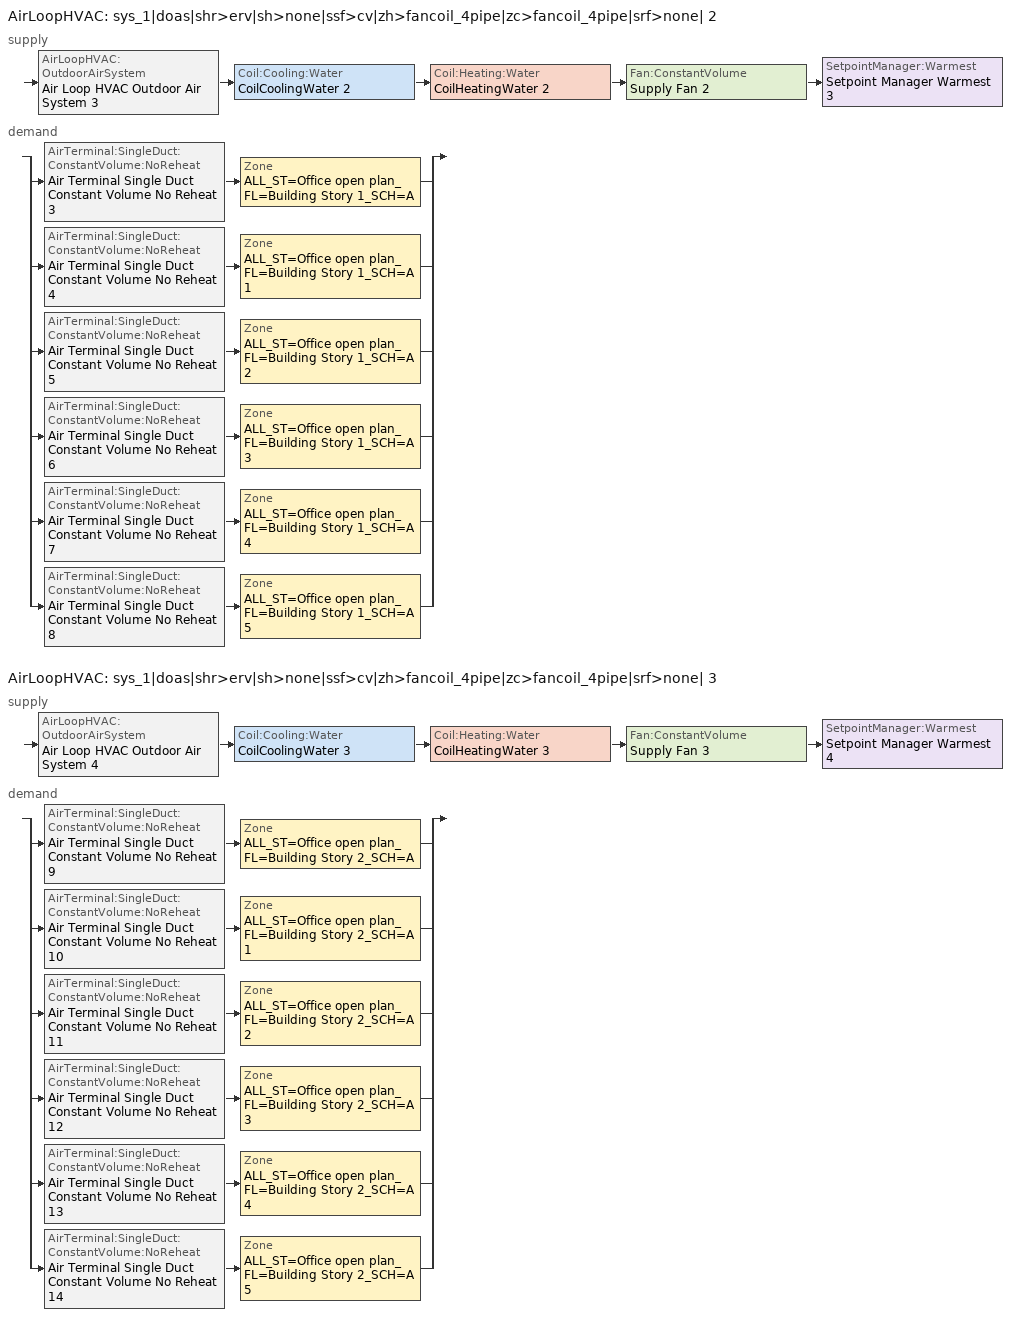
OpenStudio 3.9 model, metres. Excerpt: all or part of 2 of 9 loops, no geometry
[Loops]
AirLoopHVAC 'sys_1|doas|shr>erv|sh>none|ssf>cv|zh>fancoil_4pipe|zc>fancoil_4pipe|srf>none| 2'
 supply: AirLoopHVAC:OutdoorAirSystem 'Air Loop HVAC Outdoor Air System 3' > Coil:Cooling:Water 'CoilCoolingWater 2' > Coil:Heating:Water 'CoilHeatingWater 2' > Fan:ConstantVolume 'Supply Fan 2' > SetpointManager:Warmest 'Setpoint Manager Warmest 3'
 demand: split
  | AirTerminal:SingleDuct:ConstantVolume:NoReheat 'Air Terminal Single Duct Constant Volume No Reheat 3' > Zone 'ALL_ST=Office open plan_FL=Building Story 1_SCH=A'
  | AirTerminal:SingleDuct:ConstantVolume:NoReheat 'Air Terminal Single Duct Constant Volume No Reheat 4' > Zone 'ALL_ST=Office open plan_FL=Building Story 1_SCH=A 1'
  | AirTerminal:SingleDuct:ConstantVolume:NoReheat 'Air Terminal Single Duct Constant Volume No Reheat 5' > Zone 'ALL_ST=Office open plan_FL=Building Story 1_SCH=A 2'
  | AirTerminal:SingleDuct:ConstantVolume:NoReheat 'Air Terminal Single Duct Constant Volume No Reheat 6' > Zone 'ALL_ST=Office open plan_FL=Building Story 1_SCH=A 3'
  | AirTerminal:SingleDuct:ConstantVolume:NoReheat 'Air Terminal Single Duct Constant Volume No Reheat 7' > Zone 'ALL_ST=Office open plan_FL=Building Story 1_SCH=A 4'
  | AirTerminal:SingleDuct:ConstantVolume:NoReheat 'Air Terminal Single Duct Constant Volume No Reheat 8' > Zone 'ALL_ST=Office open plan_FL=Building Story 1_SCH=A 5'
AirLoopHVAC 'sys_1|doas|shr>erv|sh>none|ssf>cv|zh>fancoil_4pipe|zc>fancoil_4pipe|srf>none| 3'
 supply: AirLoopHVAC:OutdoorAirSystem 'Air Loop HVAC Outdoor Air System 4' > Coil:Cooling:Water 'CoilCoolingWater 3' > Coil:Heating:Water 'CoilHeatingWater 3' > Fan:ConstantVolume 'Supply Fan 3' > SetpointManager:Warmest 'Setpoint Manager Warmest 4'
 demand: split
  | AirTerminal:SingleDuct:ConstantVolume:NoReheat 'Air Terminal Single Duct Constant Volume No Reheat 9' > Zone 'ALL_ST=Office open plan_FL=Building Story 2_SCH=A'
  | AirTerminal:SingleDuct:ConstantVolume:NoReheat 'Air Terminal Single Duct Constant Volume No Reheat 10' > Zone 'ALL_ST=Office open plan_FL=Building Story 2_SCH=A 1'
  | AirTerminal:SingleDuct:ConstantVolume:NoReheat 'Air Terminal Single Duct Constant Volume No Reheat 11' > Zone 'ALL_ST=Office open plan_FL=Building Story 2_SCH=A 2'
  | AirTerminal:SingleDuct:ConstantVolume:NoReheat 'Air Terminal Single Duct Constant Volume No Reheat 12' > Zone 'ALL_ST=Office open plan_FL=Building Story 2_SCH=A 3'
  | AirTerminal:SingleDuct:ConstantVolume:NoReheat 'Air Terminal Single Duct Constant Volume No Reheat 13' > Zone 'ALL_ST=Office open plan_FL=Building Story 2_SCH=A 4'
  | AirTerminal:SingleDuct:ConstantVolume:NoReheat 'Air Terminal Single Duct Constant Volume No Reheat 14' > Zone 'ALL_ST=Office open plan_FL=Building Story 2_SCH=A 5'
[Sizing:Zone] Zone Cooling Design Supply Air Temperature Input Method=TemperatureDifference; Zone Cooling Design Supply Air Temperature {C}=13; Zone Cooling Design Supply Air Temperature Difference {deltaC}=11; Zone Heating Design Supply Air Temperature Input Method=TemperatureDifference; Zone Heating Design Supply Air Temperature {C}=43; Zone Heating Design Supply Air Temperature Difference {deltaC}=21; Zone Cooling Design Supply Air Humidity Ratio {kg-H2O/kg-air}=0.0085; Zone Heating Design Supply Air Humidity Ratio {kg-H2O/kg-air}=0.008; Zone Heating Sizing Factor=1.3; Zone Cooling Sizing Factor=1.1; Cooling Design Air Flow Method=DesignDay; Heating Design Air Flow Method=DesignDay; Account for Dedicated Outdoor Air System=No; Dedicated Outdoor Air System Control Strategy=NeutralSupplyAir; Dedicated Outdoor Air Low Setpoint Temperature for Design {C}=autosize; Dedicated Outdoor Air High Setpoint Temperature for Design {C}=autosize; Zone Load Sizing Method=Sensible Load Only No Latent Load; Zone Latent Cooling Design Supply Air Humidity Ratio Input Method=HumidityRatioDifference; Zone Cooling Design Supply Air Humidity Ratio Difference {kgWater/kgDryAir}=0.005; Zone Latent Heating Design Supply Air Humidity Ratio Input Method=HumidityRatioDifference; Zone Humidification Design Supply Air Humidity Ratio Difference {kgWater/kgDryAir}=0.005; Sizing Option=Coincident
ALL_ST=Office open plan_FL=Building Story 1_SCH=A; ALL_ST=Office open plan_FL=Building Story 2_SCH=A; ALL_ST=Office open plan_FL=Building Story 1_SCH=A 1; ALL_ST=Office open plan_FL=Building Story 1_SCH=A 2; ALL_ST=Office open plan_FL=Building Story 2_SCH=A 1; ALL_ST=Office open plan_FL=Building Story 2_SCH=A 2; ALL_ST=Office open plan_FL=Building Story 1_SCH=A 3; ALL_ST=Office open plan_FL=Building Story 2_SCH=A 3; ALL_ST=Office open plan_FL=Building Story 2_SCH=A 4; ALL_ST=Office open plan_FL=Building Story 1_SCH=A 4; ALL_ST=Office open plan_FL=Building Story 2_SCH=A 5; ALL_ST=Office open plan_FL=Building Story 1_SCH=A 5
[Zone equipment]
ALL_ST=Office open plan_FL=Building Story 1_SCH=A: Air Terminal Single Duct Constant Volume No Reheat 3, ZoneHVACFourPipeFanCoil 2
ALL_ST=Office open plan_FL=Building Story 2_SCH=A: Air Terminal Single Duct Constant Volume No Reheat 9, ZoneHVACFourPipeFanCoil 8
ALL_ST=Office open plan_FL=Building Story 1_SCH=A 1: Air Terminal Single Duct Constant Volume No Reheat 4, ZoneHVACFourPipeFanCoil 3
ALL_ST=Office open plan_FL=Building Story 1_SCH=A 2: Air Terminal Single Duct Constant Volume No Reheat 5, ZoneHVACFourPipeFanCoil 4
ALL_ST=Office open plan_FL=Building Story 2_SCH=A 1: Air Terminal Single Duct Constant Volume No Reheat 10, ZoneHVACFourPipeFanCoil 9
ALL_ST=Office open plan_FL=Building Story 2_SCH=A 2: Air Terminal Single Duct Constant Volume No Reheat 11, ZoneHVACFourPipeFanCoil 10
ALL_ST=Office open plan_FL=Building Story 1_SCH=A 3: Air Terminal Single Duct Constant Volume No Reheat 6, ZoneHVACFourPipeFanCoil 5
ALL_ST=Office open plan_FL=Building Story 2_SCH=A 3: Air Terminal Single Duct Constant Volume No Reheat 12, ZoneHVACFourPipeFanCoil 11
ALL_ST=Office open plan_FL=Building Story 2_SCH=A 4: Air Terminal Single Duct Constant Volume No Reheat 13, ZoneHVACFourPipeFanCoil 12
ALL_ST=Office open plan_FL=Building Story 1_SCH=A 4: Air Terminal Single Duct Constant Volume No Reheat 7, ZoneHVACFourPipeFanCoil 6
ALL_ST=Office open plan_FL=Building Story 2_SCH=A 5: Air Terminal Single Duct Constant Volume No Reheat 14, ZoneHVACFourPipeFanCoil 13
ALL_ST=Office open plan_FL=Building Story 1_SCH=A 5: Air Terminal Single Duct Constant Volume No Reheat 8, ZoneHVACFourPipeFanCoil 7
[AirLoopHVAC] Design Supply Air Flow Rate {m3/s}=autosize; Design Return Air Flow Fraction of Supply Air Flow=1
Name | Availability Schedule
sys_1|doas|shr>erv|sh>none|ssf>cv|zh>fancoil_4pipe|zc>fancoil_4pipe|srf>none| 2 | sys_1|doas|shr>none|sh>none|ssf>cv|zh>fancoil_4pipe|zc>fancoil_4pipe|srf>none| 2 Occ Sch
sys_1|doas|shr>erv|sh>none|ssf>cv|zh>fancoil_4pipe|zc>fancoil_4pipe|srf>none| 3 | sys_1|doas|shr>none|sh>none|ssf>cv|zh>fancoil_4pipe|zc>fancoil_4pipe|srf>none| 3 Occ Sch
[Sizing:System] Type of Load to Size On=VentilationRequirement; Central Heating Maximum System Air Flow Ratio=1; Preheat Design Temperature {C}=7; Preheat Design Humidity Ratio {kg-H2O/kg-Air}=0.008; Precool Design Temperature {C}=13; Precool Design Humidity Ratio {kg-H2O/kg-Air}=0.008; Central Cooling Design Supply Air Temperature {C}=13; Central Heating Design Supply Air Temperature {C}=22; Sizing Option=NonCoincident; 100% Outdoor Air in Cooling=Yes; 100% Outdoor Air in Heating=Yes; Central Cooling Design Supply Air Humidity Ratio {kg-H2O/kg-Air}=0.0085; Central Heating Design Supply Air Humidity Ratio {kg-H2O/kg-Air}=0.008; Cooling Design Air Flow Method=DesignDay; Cooling Design Air Flow Rate {m3/s}=0; Heating Design Air Flow Method=DesignDay; Heating Design Air Flow Rate {m3/s}=0; System Outdoor Air Method=ZoneSum; Zone Maximum Outdoor Air Fraction=1; Cooling Supply Air Flow Rate Per Floor Area {m3/s-m2}=0.00996765; Cooling Fraction of Autosized Cooling Supply Air Flow Rate=1; Cooling Supply Air Flow Rate Per Unit Cooling Capacity {m3/s-W}=3.94755e-05; Heating Supply Air Flow Rate Per Floor Area {m3/s-m2}=0.00996765; Heating Fraction of Autosized Heating Supply Air Flow Rate=1; Heating Fraction of Autosized Cooling Supply Air Flow Rate=1; Heating Supply Air Flow Rate Per Unit Heating Capacity {m3/s-W}=3.15882e-05; Cooling Design Capacity Method=CoolingDesignCapacity; Cooling Design Capacity {W}=autosize; Cooling Design Capacity Per Floor Area {W/m2}=234.7; Fraction of Autosized Cooling Design Capacity=1; Heating Design Capacity Method=HeatingDesignCapacity; Heating Design Capacity {W}=autosize; Heating Design Capacity Per Floor Area {W/m2}=157; Fraction of Autosized Heating Design Capacity=1; Central Cooling Capacity Control Method=OnOff; Occupant Diversity=autosize
sys_1|doas|shr>erv|sh>none|ssf>cv|zh>fancoil_4pipe|zc>fancoil_4pipe|srf>none| 2; sys_1|doas|shr>erv|sh>none|ssf>cv|zh>fancoil_4pipe|zc>fancoil_4pipe|srf>none| 3
[SetpointManager:Warmest] Control Variable=Temperature; Minimum Setpoint Temperature {C}=13; Maximum Setpoint Temperature {C}=22; Strategy=MaximumTemperature
Name | Setpoint Node or NodeList
Setpoint Manager Warmest 3 | sys_1|doas|shr>erv|sh>none|ssf>cv|zh>fancoil_4pipe|zc>fancoil_4pipe|srf>none| 2 Supply Outlet Node
Setpoint Manager Warmest 4 | sys_1|doas|shr>erv|sh>none|ssf>cv|zh>fancoil_4pipe|zc>fancoil_4pipe|srf>none| 3 Supply Outlet Node
[Fan:ConstantVolume] Availability Schedule=Always On Discrete; Fan Total Efficiency=0.39975; Pressure Rise {Pa}=640; Maximum Flow Rate {m3/s}=AutoSize; Motor Efficiency=0.615
Supply Fan 2; Supply Fan 3
[Coil:Heating:Water] Availability Schedule=Always On Discrete
CoilHeatingWater 2; CoilHeatingWater 3
[Coil:Cooling:Water] Availability Schedule=Always On Discrete
CoilCoolingWater 2; CoilCoolingWater 3
[Controller:OutdoorAir] Minimum Outdoor Air Flow Rate {m3/s}=autosize; Maximum Outdoor Air Flow Rate {m3/s}=Autosize; Economizer Control Type=NoEconomizer; Economizer Control Action Type=ModulateFlow; Economizer Maximum Limit Dry-Bulb Temperature {C}=28; Economizer Maximum Limit Enthalpy {J/kg}=64000; Economizer Minimum Limit Dry-Bulb Temperature {C}=-100; Lockout Type=NoLockout; Minimum Limit Type=FixedMinimum; High Humidity Control=No; High Humidity Outdoor Air Flow Ratio=1; Control High Indoor Humidity Based on Outdoor Humidity Ratio=Yes; Heat Recovery Bypass Control Type=BypassWhenWithinEconomizerLimits; Economizer Operation Staging=InterlockedWithMechanicalCooling
Name | Minimum Outdoor Air Schedule | Controller Mechanical Ventilation
Controller Outdoor Air 3 | sys_1|doas|shr>none|sh>none|ssf>cv|zh>fancoil_4pipe|zc>fancoil_4pipe|srf>none| 2 Occ Sch | Controller Mechanical Ventilation 3
Controller Outdoor Air 4 | sys_1|doas|shr>none|sh>none|ssf>cv|zh>fancoil_4pipe|zc>fancoil_4pipe|srf>none| 3 Occ Sch | Controller Mechanical Ventilation 4
[Controller:MechanicalVentilation] Availability Schedule=Always On Discrete
Controller Mechanical Ventilation 3; Controller Mechanical Ventilation 4
[AirLoopHVAC:OutdoorAirSystem]
Name | Controller
Air Loop HVAC Outdoor Air System 3 | Controller Outdoor Air 3
Air Loop HVAC Outdoor Air System 4 | Controller Outdoor Air 4
[AirTerminal:SingleDuct:ConstantVolume:NoReheat] Availability Schedule=Always On Discrete; Maximum Air Flow Rate {m3/s}=AutoSize
Air Terminal Single Duct Constant Volume No Reheat 3; Air Terminal Single Duct Constant Volume No Reheat 4; Air Terminal Single Duct Constant Volume No Reheat 5; Air Terminal Single Duct Constant Volume No Reheat 6; Air Terminal Single Duct Constant Volume No Reheat 7; Air Terminal Single Duct Constant Volume No Reheat 8; Air Terminal Single Duct Constant Volume No Reheat 9; Air Terminal Single Duct Constant Volume No Reheat 10; Air Terminal Single Duct Constant Volume No Reheat 11; Air Terminal Single Duct Constant Volume No Reheat 12; Air Terminal Single Duct Constant Volume No Reheat 13; Air Terminal Single Duct Constant Volume No Reheat 14
[Controller:WaterCoil]
Name | Water Coil | Action | Controller Convergence Tolerance {deltaC}
Controller Water Coil 3 | CoilHeatingWater 2 | Normal | 0.0001
Controller Water Coil 4 | CoilHeatingWater 3 | Normal | 0.0001
Controller Water Coil 8 | CoilCoolingWater 2 | Reverse
Controller Water Coil 9 | CoilCoolingWater 3 | Reverse
[EnergyManagementSystem:Program]
ems_sys_1_doas_shr_none_sh_none_ssf_cv_zh_fancoil_4pipe_zc_fancoil_4pipe_srf_none__3_OptimumStartProg0: IF DaylightSavings==0 && DayOfWeek>1 && Hour==5 && OAT<23.9 && OAT>1.7; SET ems_sys_1_doas_shr_none_sh_none_ssf_cv_zh_fancoil_4pipe_zc_fancoil_4pipe_srf_none__3_ClgSch0 = 29.4; SET ems_sys_1_doas_shr_none_sh_none_ssf_cv_zh_fancoil_4pipe_zc_fancoil_4pipe_srf_none__3_HtgSch0 = 15.6; ELSEIF DaylightSavings==0 && DayOfWeek==1 && Hour==7 && OAT<23.9 && OAT>1.7; SET ems_sys_1_doas_shr_none_sh_none_ssf_cv_zh_fancoil_4pipe_zc_fancoil_4pipe_srf_none__3_ClgSch0 = 29.4; SET ems_sys_1_doas_shr_none_sh_none_ssf_cv_zh_fancoil_4pipe_zc_fancoil_4pipe_srf_none__3_HtgSch0 = 15.6; ELSEIF DaylightSavings==1 && DayOfWeek>1 && Hour==4 && OAT<23.9 && OAT>1.7; SET ems_sys_1_doas_shr_none_sh_none_ssf_cv_zh_fancoil_4pipe_zc_fancoil_4pipe_srf_none__3_ClgSch0 = 29.4; SET ems_sys_1_doas_shr_none_sh_none_ssf_cv_zh_fancoil_4pipe_zc_fancoil_4pipe_srf_none__3_HtgSch0 = 15.6; ELSEIF DaylightSavings==1 && DayOfWeek==1 && Hour==6 && OAT<23.9 && OAT>1.7; SET ems_sys_1_doas_shr_none_sh_none_ssf_cv_zh_fancoil_4pipe_zc_fancoil_4pipe_srf_none__3_ClgSch0 = 29.4; SET ems_sys_1_doas_shr_none_sh_none_ssf_cv_zh_fancoil_4pipe_zc_fancoil_4pipe_srf_none__3_HtgSch0 = 15.6; ELSE; SET ems_sys_1_doas_shr_none_sh_none_ssf_cv_zh_fancoil_4pipe_zc_fancoil_4pipe_srf_none__3_ClgSch0 = NULL; SET ems_sys_1_doas_shr_none_sh_none_ssf_cv_zh_fancoil_4pipe_zc_fancoil_4pipe_srf_none__3_HtgSch0 = NULL; ENDIF
[EnergyManagementSystem:ProgramCallingManager]
ems_sys_1_doas_shr_none_sh_none_ssf_cv_zh_fancoil_4pipe_zc_fancoil_4pipe_srf_none__3_OptimumStartCallingManager0: BeginTimestepBeforePredictor; ems_sys_1_doas_shr_none_sh_none_ssf_cv_zh_fancoil_4pipe_zc_fancoil_4pipe_srf_none__3_OptimumStartProg0
[Schedule:Ruleset]
Name | Default Day Schedule | Summer Design Day Schedule | Winter Design Day Schedule
sys_1|doas|shr>none|sh>none|ssf>cv|zh>fancoil_4pipe|zc>fancoil_4pipe|srf>none| 2 Occ Sch | sys_1|doas|shr>none|sh>none|ssf>cv|zh>fancoil_4pipe|zc>fancoil_4pipe|srf>none| 2 Occ Sch Default | sys_1|doas|shr>none|sh>none|ssf>cv|zh>fancoil_4pipe|zc>fancoil_4pipe|srf>none| 2 Occ Sch Summer Design Day | sys_1|doas|shr>none|sh>none|ssf>cv|zh>fancoil_4pipe|zc>fancoil_4pipe|srf>none| 2 Occ Sch Winter Design Day
sys_1|doas|shr>none|sh>none|ssf>cv|zh>fancoil_4pipe|zc>fancoil_4pipe|srf>none| 3 Occ Sch | sys_1|doas|shr>none|sh>none|ssf>cv|zh>fancoil_4pipe|zc>fancoil_4pipe|srf>none| 3 Occ Sch Default | sys_1|doas|shr>none|sh>none|ssf>cv|zh>fancoil_4pipe|zc>fancoil_4pipe|srf>none| 3 Occ Sch Summer Design Day | sys_1|doas|shr>none|sh>none|ssf>cv|zh>fancoil_4pipe|zc>fancoil_4pipe|srf>none| 3 Occ Sch Winter Design Day
[Schedule:Day]
sys_1|doas|shr>none|sh>none|ssf>cv|zh>fancoil_4pipe|zc>fancoil_4pipe|srf>none| 2 Occ Sch Default; sys_1|doas|shr>none|sh>none|ssf>cv|zh>fancoil_4pipe|zc>fancoil_4pipe|srf>none| 3 Occ Sch Default: 8, 0, 0, 19, 0, 1, 24, 0, 0
sys_1|doas|shr>none|sh>none|ssf>cv|zh>fancoil_4pipe|zc>fancoil_4pipe|srf>none| 2 Occ Sch Winter Design Day; sys_1|doas|shr>none|sh>none|ssf>cv|zh>fancoil_4pipe|zc>fancoil_4pipe|srf>none| 2 Occ Sch Summer Design Day; sys_1|doas|shr>none|sh>none|ssf>cv|zh>fancoil_4pipe|zc>fancoil_4pipe|srf>none| 3 Occ Sch Winter Design Day; sys_1|doas|shr>none|sh>none|ssf>cv|zh>fancoil_4pipe|zc>fancoil_4pipe|srf>none| 3 Occ Sch Summer Design Day: 24, 0, 1
Schedule Day 11; Schedule Day 12; Schedule Day 13; Schedule Day 14: 24, 0, 0
[Schedule:Rule] Date Specification Type=DateRange; Start Month=1; End Month=12
Name | Schedule Ruleset | Rule Order | Day Schedule | Apply Saturday | Start Day | End Day | Apply Sunday
Schedule Rule 24 | sys_1|doas|shr>none|sh>none|ssf>cv|zh>fancoil_4pipe|zc>fancoil_4pipe|srf>none| 2 Occ Sch | 1 | Schedule Day 11 | Yes | 7 | 30
Schedule Rule 25 | sys_1|doas|shr>none|sh>none|ssf>cv|zh>fancoil_4pipe|zc>fancoil_4pipe|srf>none| 2 Occ Sch | 0 | Schedule Day 12 |  | 1 | 31 | Yes
Schedule Rule 26 | sys_1|doas|shr>none|sh>none|ssf>cv|zh>fancoil_4pipe|zc>fancoil_4pipe|srf>none| 3 Occ Sch | 1 | Schedule Day 13 | Yes | 7 | 30
Schedule Rule 27 | sys_1|doas|shr>none|sh>none|ssf>cv|zh>fancoil_4pipe|zc>fancoil_4pipe|srf>none| 3 Occ Sch | 0 | Schedule Day 14 |  | 1 | 31 | Yes
[Schedule:Constant]
Always On Discrete: Value=1
